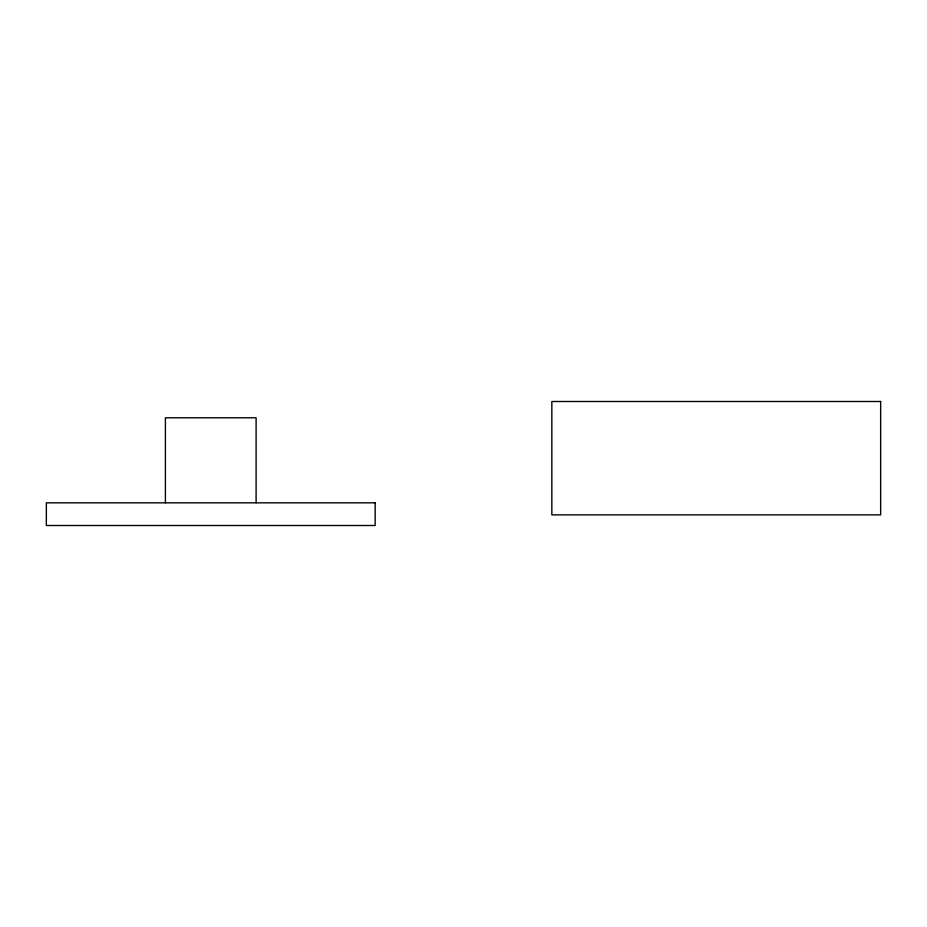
<?xml version="1.0" encoding="UTF-8"?>
<svg xmlns="http://www.w3.org/2000/svg" width="927" height="927" viewBox="0 0 927 927"><rect width="100%" height="100%" fill="white"/><g stroke="black" fill="none" stroke-linecap="round" stroke-linejoin="round"><path stroke-width="1.39" d="M256.107 502.828L256.107 417.787L165.4 417.787L165.4 502.828M880.65 401.495L551.843 401.495L551.843 514.879L880.65 514.879L880.65 401.495M375.157 502.828L46.35 502.828L46.35 525.505L375.157 525.505L375.157 502.828"/></g></svg>
